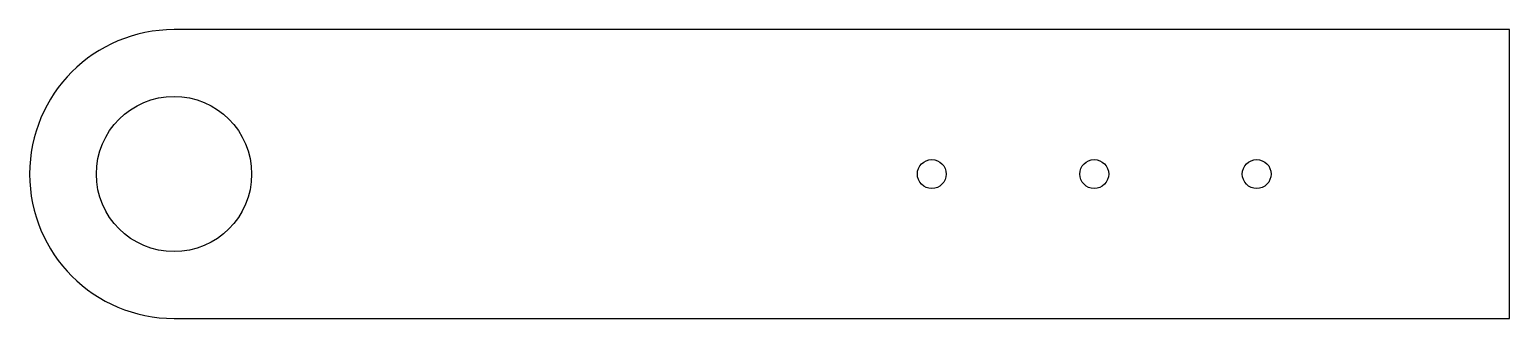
# Model space of a CAD drawing. Header units: millimetres. Extents: x -464 to -259, y -1028 to -988.
import ezdxf

# ---------------------------------------------------------------- set-up
doc = ezdxf.new("R2010")
doc.units = ezdxf.units.MM
doc.layers.get('0').update_dxf_attribs({"linetype": 'CONTINUOUS'})

msp = doc.modelspace()

# ---------------------------------------------------------------- linework, layer by layer
for p, q in [((-258.75, -987.63), (-443.7, -987.63)), ((-258.75, -1027.63), (-258.75, -987.63)), ((-443.7, -1027.63), (-258.75, -1027.63))]:
    msp.add_line(p, q)
for centre, radius in [((-443.7, -1007.63), 10.75), ((-338.75, -1007.63), 2), ((-316.25, -1007.63), 2), ((-293.75, -1007.63), 2)]:
    msp.add_circle(centre, radius)
msp.add_arc((-443.7, -1007.63), 20, 90, 270)

doc.saveas('drawing.dxf')
